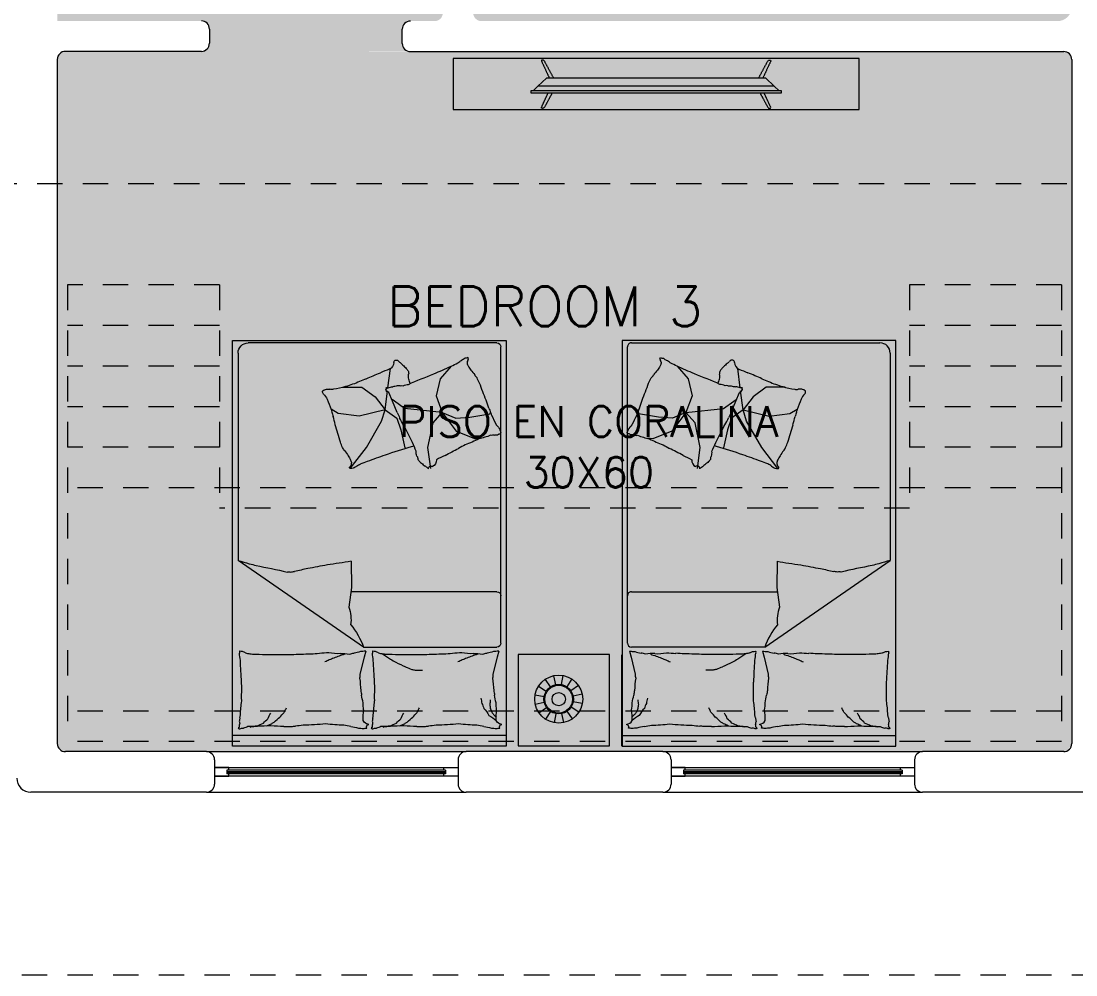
# Model space of a CAD drawing. Header units: metres. Extents: x 113 to 2416, y -346 to 476.
# Drawn here: x 216.53 to 221.73, y -168.13 to -163.43 of the extents above; entities that cross this region are included whole.
import ezdxf

# ---------------------------------------------------------------- set-up
doc = ezdxf.new("R2010")
doc.units = ezdxf.units.M
doc.linetypes.add('0', pattern=[0])
doc.linetypes.add('HIDDEN2', pattern=[0.1875, 0.125, -0.0625])
doc.layers.get('0').update_dxf_attribs({"color": 250, "linetype": '0', "lineweight": 20})
for name, color, linetype, lineweight in [('A-DOOR', 35, 'Continuous', 5), ('A-WALL', 250, 'Continuous', 20), ('baños', 140, 'Continuous', 0), ('MOBILIARIOS', 252, 'Continuous', 0), ('piscina', 131, 'Continuous', 0), ('SE-3', 253, 'Continuous', 5), ('textos', 7, 'Continuous', 0)]:
    doc.layers.add(name, color=color, linetype=linetype, lineweight=lineweight)
doc.layers.add('Techos 1', color=7, linetype='HIDDEN2', lineweight=9, true_color=0x42391a)
doc.styles.add('DIM_FONT', font='SIMPLEX.shx', dxfattribs={"width": 0.8})
doc.styles.get("Standard").update_dxf_attribs({"font": 'arial.ttf', "height": 0.1875})

# ---------------------------------------------------------------- blocks, each defined once
blk = doc.blocks.new('A$C583d552a')
at = {"layer": 'MOBILIARIOS'}
for p, q in [((1.3494, 2), (0, 2)), ((0, 2), (0, 0)), ((1.3494, 0), (1.3494, 2)), ((1.3507, 1.9999), (1.3507, 1.5499)), ((1.3494, 1.9476), (0, 1.9476)), ((0.6498, 1.5617), (0.6292, 1.6443)), ((1.3052, 1.5617), (1.2845, 1.6443)), ((0.6573, 1.5317), (0.6498, 1.5617)), ((1.3127, 1.5317), (1.3052, 1.5617)), ((0.6465, 1.5115), (0.0284, 1.0841)), ((0.6465, 1.5115), (1.3035, 1.5115)), ((1.3235, 1.4915), (1.3235, 0.0322)), ((0.5876, 1.2184), (0.574, 1.3138)), ((1.3035, 1.2389), (0.5847, 1.2389)), ((0.5859, 1.0883), (0.5876, 1.2184)), ((0.0284, 0.0622), (0.0284, 1.0841)), ((0.5815, 0.6316), (0.6607, 0.5276)), ((0.9781, 0.6317), (0.9643, 0.5286)), ((0.6607, 0.5276), (0.7358, 0.3973)), ((0.8307, 0.4407), (0.8505, 0.5296)), ((0.9643, 0.5286), (0.9901, 0.4065)), ((1.1036, 0.4478), (1.1983, 0.4856)), ((1.1983, 0.4856), (1.2223, 0.4822)), ((0.8109, 0.3834), (0.8307, 0.4407)), ((1.0348, 0.355), (1.1036, 0.4478)), ((0.6251, 0.3736), (0.5223, 0.3597)), ((0.7536, 0.342), (0.6251, 0.3736)), ((0.7358, 0.3973), (0.7536, 0.342)), ((0.7536, 0.342), (0.8109, 0.3834)), ((0.9901, 0.4065), (1.0348, 0.355)), ((1.0348, 0.355), (1.1019, 0.3825)), ((1.1019, 0.3825), (1.1707, 0.379)), ((1.1707, 0.379), (1.2688, 0.3619)), ((0.5223, 0.3597), (0.4863, 0.3397)), ((0.7042, 0.2787), (0.7536, 0.342)), ((0.7536, 0.342), (0.7654, 0.2478)), ((0.8118, 0.3558), (0.7888, 0.2995)), ((0.8491, 0.3361), (0.7992, 0.3)), ((1.0348, 0.355), (0.8491, 0.3361)), ((1.0039, 0.2725), (1.0348, 0.355)), ((1.2688, 0.3619), (1.2721, 0.3554)), ((0.639, 0.2313), (0.7042, 0.2787)), ((0.7888, 0.2995), (0.771, 0.256)), ((0.7992, 0.3), (0.7871, 0.2914)), ((1.0245, 0.19), (1.0039, 0.2725)), ((0.5461, 0.2313), (0.639, 0.2313)), ((0.7672, 0.2331), (0.7791, 0.1385)), ((1.0781, 0.1274), (1.0245, 0.19)), ((0, 0), (1.3494, 0)), ((1.3035, 0.0122), (0.0784, 0.0122))]:
    blk.add_line(p, q, dxfattribs=at)
for centre, radius, start, end in [((0.027, 1.9139), 0.00342, 291.7883, 340.436), ((0.0287, 1.9085), 0.00232, 340.436, 101.8931), ((0.0283, 1.9378), 0.0251, 274.3025, 291.7883), ((0.0349, 1.9093), 0.00428, 201.9904, 281.8931), ((0.0034, 1.8889), 0.0328, 338.579, 8.1335), ((-0.2067, 1.8253), 0.246, 8.1335, 12.1095), ((0.0503, 1.8994), 0.0156, 158.579, 201.9904), ((0.0524, 1.9393), 0.0289, 239.3487, 274.3025), ((0.0496, 1.8568), 0.0539, 59.3487, 84.7408), ((0.0498, 1.0829), 0.8208, 84.7408, 88.0921), ((0.1156, 2.0005), 0.0992, 254.0648, 274.2159), ((0.1813, 1.9817), 0.0992, 233.9136, 254.0648), ((0.14, 0.406), 1.4943, 88.0921, 90.5757), ((0.2341, 1.9449), 0.0992, 216.1766, 233.9136), ((0.2774, 2.1075), 0.234, 242.7604, 249.1397), ((0.2628, 1.0293), 0.8732, 90.5757, 94.8018), ((0.2418, 1.949), 0.0768, 231.6114, 242.7604), ((0.4778, 2.1633), 0.3916, 226.1885, 231.6114), ((0.2669, 2.1919), 0.2897, 267.4614, 274.8018), ((0.3181, 2.0532), 0.1524, 259.8101, 267.4614), ((0.2552, 1.3747), 0.5293, 79.8101, 83.9133), ((0.3489, 0.8466), 1.049, 83.9133, 90), ((0.5498, 1.2129), 0.6827, 90, 97.5469), ((0.6155, 1.6625), 0.2422, 97.5469, 105.744), ((0.539, 2.2041), 0.3048, 278.4372, 285.744), ((0.6217, 2.0719), 0.1611, 270, 278.4372), ((0.6748, 1.8579), 0.0342, 94.4002, 153.4195), ((1.1362, 1.8735), 0.4918, 180, 186.2324), ((0.663, 2.0011), 0.0904, 258.7276, 270), ((0.6747, 1.9049), 0.0131, 153.4195, 258.7276), ((0.6824, 1.9139), 0.00342, 291.7883, 340.436), ((0.6841, 1.9085), 0.00232, 340.436, 101.8931), ((0.6837, 1.9378), 0.0251, 274.3025, 291.7883), ((0.6903, 1.9093), 0.00428, 201.9904, 281.8931), ((0.6587, 1.8889), 0.0328, 338.579, 8.1335), ((0.4487, 1.8253), 0.246, 8.1335, 12.1095), ((0.7057, 1.8994), 0.0156, 158.579, 201.9904), ((0.7077, 1.9393), 0.0289, 239.3487, 274.3025), ((0.705, 1.8568), 0.0539, 59.3487, 84.7408), ((0.7051, 1.0829), 0.8208, 84.7408, 88.0921), ((0.771, 2.0005), 0.0992, 254.0648, 274.2159), ((0.8367, 1.9817), 0.0992, 233.9136, 254.0648), ((0.7954, 0.406), 1.4943, 88.0921, 90.5757), ((0.8895, 1.9449), 0.0992, 216.1766, 233.9136), ((0.9328, 2.1075), 0.234, 242.7604, 249.1397), ((0.9182, 1.0293), 0.8732, 90.5757, 94.8018), ((0.8972, 1.949), 0.0768, 231.6114, 242.7604), ((1.1332, 2.1633), 0.3916, 226.1885, 231.6114), ((0.9223, 2.1919), 0.2897, 267.4614, 274.8018), ((0.9735, 2.0532), 0.1524, 259.8101, 267.4614), ((0.9106, 1.3747), 0.5293, 79.8101, 83.9133), ((1.0042, 0.8466), 1.049, 83.9133, 90), ((1.2051, 1.2129), 0.6827, 90, 97.5469), ((1.2709, 1.6625), 0.2422, 97.5469, 105.744), ((1.1943, 2.2041), 0.3048, 278.4372, 285.744), ((1.201, 1.9723), 0.1399, 297.2036, 314.9024), ((1.277, 2.0719), 0.1611, 270, 278.4372), ((1.3301, 1.8579), 0.0342, 94.4002, 153.4195), ((1.7915, 1.8735), 0.4918, 180, 186.2324), ((1.3183, 2.0011), 0.0904, 258.7276, 270), ((1.3301, 1.9049), 0.0131, 153.4195, 258.7276), ((0.2334, 1.8867), 0.1983, 187.6809, 192.1095), ((0.951, 1.8987), 0.9131, 183.3687, 187.6809), ((0.2698, 1.8961), 0.0992, 198.4397, 216.1766), ((0.4095, 1.9982), 0.2252, 219.0349, 226.1885), ((0.297, 1.8591), 0.0493, 208.3168, 219.0349), ((0.443, 1.9062), 0.2002, 203.0028, 208.3168), ((0.8483, 1.7858), 0.204, 170.3156, 180), ((0.8888, 1.8867), 0.1983, 187.6809, 192.1095), ((1.6064, 1.8987), 0.9131, 183.3687, 187.6809), ((0.9252, 1.8961), 0.0992, 198.4397, 216.1766), ((1.0649, 1.9982), 0.2252, 219.0349, 226.1885), ((0.9524, 1.8591), 0.0493, 208.3168, 219.0349), ((1.0983, 1.9062), 0.2002, 203.0028, 208.3168), ((1.1407, 1.9123), 0.1399, 314.9024, 332.6012), ((1.0806, 1.8895), 0.2056, 338.1851, 341.2201), ((1.1386, 1.8881), 0.1511, 334.6449, 338.1851), ((1.2395, 1.8667), 0.0526, 318.5571, 334.6449), ((1.2339, 1.9167), 0.0899, 306.2641, 318.5571), ((1.5037, 1.7858), 0.204, 170.3156, 180), ((0.7246, 1.7573), 0.6787, 178.3669, 183.3687), ((1.5065, 1.5994), 0.882, 167.8016, 170.3156), ((1.38, 1.7573), 0.6787, 178.3669, 183.3687), ((1.0903, 1.8023), 0.1399, 343.485, 354.3689), ((1.1053, 1.8529), 0.1399, 332.6012, 343.485), ((1.2152, 1.8132), 0.0562, 341.2201, 0), ((1.1799, 1.7719), 0.0915, 0, 14.6851), ((2.1618, 1.5994), 0.882, 167.8016, 170.3156), ((1.4103, 1.6447), 1.3652, 176.945, 178.3669), ((-0.0251, 1.7556), 0.6588, 351.9949, 357.3351), ((0.323, 1.792), 0.3171, 347.8016, 351.9949), ((2.0657, 1.6447), 1.3652, 176.945, 178.3669), ((0.6302, 1.7556), 0.6588, 351.9949, 357.3351), ((0.9783, 1.792), 0.3171, 347.8016, 351.9949), ((13.6557, 0.85), 13.6356, 176.49514, 176.94504), ((0.5615, 1.6474), 0.0677, 357.3351, 14.0452), ((14.3111, 0.85), 13.6356, 176.49514, 176.94504), ((1.2169, 1.6474), 0.0677, 357.3351, 14.0452), ((0.6758, 2.0834), 0.5066, 290.6743, 294.3265), ((0.8804, 1.6796), 0.058, 274.0828, 290.6743), ((0.9178, 1.8969), 0.2721, 266.4448, 274.0828), ((0.3558, 1.5209), 0.3212, 170.0016, 176.4951), ((0.162, 0.9067), 0.7387, 64.6889, 66.5156), ((0.2052, 0.888), 0.7387, 66.5156, 68.3423), ((0.2539, 0.8688), 0.7387, 68.3423, 70.572), ((1.0112, 1.5209), 0.3212, 170.0016, 176.4951), ((0.3524, 2.1618), 0.7286, 302.135, 305.8263), ((0.6394, 1.8508), 0.3126, 296.4985, 302.135), ((0.2157, 2.8912), 1.4323, 294.3265, 296.4985), ((0.8174, 0.9067), 0.7387, 64.6889, 66.5156), ((0.8606, 0.888), 0.7387, 66.5156, 68.3423), ((0.9093, 0.8688), 0.7387, 68.3423, 70.572), ((0.0167, 1.535), 0.0193, 350.0016, 16.6978), ((0.0359, 1.5304), 0.00132, 16.6978, 97.1204), ((0.0616, 1.4467), 0.0875, 97.1204, 106.2212), ((0.086, 1.4654), 0.0767, 106.2212, 117.2841), ((0.0544, 1.5832), 0.0453, 282.869, 297.2841), ((0.0661, 1.6885), 0.1459, 273.574, 282.869), ((0.0928, 2.7103), 1.164, 270.2865, 273.574), ((0.2622, 7.2662), 5.7185, 269.0296, 270.2865), ((0.4439, 4.9065), 3.3622, 267.3904, 269.0296), ((0.4849, 2.7573), 1.2165, 265.3824, 267.3904), ((0.3621, 0.139), 1.4048, 85.3824, 87.2509), ((0.5213, 1.3138), 0.2301, 87.2509, 101.5586), ((0.3081, 0.8497), 0.7387, 70.572, 72.8018), ((0.5487, 1.6886), 0.1459, 263.5659, 281.5586), ((0.6137, 1.6599), 0.1197, 252.6136, 263.5659), ((0.2944, 1.6407), 0.3751, 320.3555, 339.8512), ((0.5624, 1.3144), 0.2297, 72.6136, 80.5159), ((0.6118, 1.2635), 0.2708, 80.5159, 85.9171), ((0.6573, 1.5308), 0.000917, 85.9171, 194.0449), ((0.6721, 1.535), 0.0193, 350.0016, 16.6978), ((0.6913, 1.5304), 0.00132, 16.6978, 97.1204), ((0.717, 1.4467), 0.0875, 97.1204, 106.2212), ((0.7413, 1.4654), 0.0767, 106.2212, 117.2841), ((0.7098, 1.5832), 0.0453, 282.869, 297.2841), ((0.7215, 1.6885), 0.1459, 273.574, 282.869), ((0.7481, 2.7103), 1.164, 270.2865, 273.574), ((0.9176, 7.2662), 5.7185, 269.0296, 270.2865), ((1.0992, 4.9065), 3.3622, 267.3904, 269.0296), ((1.1402, 2.7573), 1.2165, 265.3824, 267.3904), ((1.0175, 0.139), 1.4048, 85.3824, 87.2509), ((1.1766, 1.3138), 0.2301, 87.2509, 101.5586), ((0.9635, 0.8497), 0.7387, 70.572, 72.8018), ((1.204, 1.6886), 0.1459, 263.5659, 281.5586), ((1.269, 1.6599), 0.1197, 252.6136, 263.5659), ((1.2178, 1.3144), 0.2297, 72.6136, 80.5159), ((1.2671, 1.2635), 0.2708, 80.5159, 85.9171), ((1.3035, 1.4915), 0.02, 0, 90), ((1.3126, 1.5308), 0.000917, 85.9171, 194.0449), ((0.4049, 1.3759), 0.1801, 339.8512, 8.1356), ((1.3035, 1.2589), 0.02, 270, 0), ((-0.4754, 2.8487), 1.8351, 285.9352, 287.7364), ((-0.0634, 1.7415), 0.6574, 282.9255, 285.9352), ((-0.6395, 5.1029), 4.0646, 280.7276, 282.9255), ((0.2775, 1.1989), 0.0581, 262.2696, 280.7276), ((0.3326, 1.3309), 0.1942, 256.8096, 262.2696), ((-0.2025, -1.3253), 2.5158, 76.8096, 78.3259), ((-0.0554, -1.4284), 2.588, 78.3259, 80.505), ((-0.0377, -2.64), 3.7801, 80.505, 82.308), ((0.5836, 0.6267), 0.0063, 166.7192, 233.4208), ((0.5818, 0.6272), 0.00443, 93.9484, 166.7192), ((0.584, 0.5964), 0.0352, 69.6548, 93.9484), ((0.5753, 0.5731), 0.0601, 51.4146, 69.6548), ((1.1835, 0.3162), 0.3825, 126.2163, 127.5287), ((0.989, 0.5924), 0.0452, 127.5287, 134.1274), ((0.9178, 0.6825), 0.0697, 308.8136, 314.1274), ((0.979, 0.6318), 0.0127, 176.7545, 308.8136), ((0.269, 0.749), 0.352, 329.0944, 333.1821), ((0.5715, 0.6103), 0.0142, 10.4074, 53.4208), ((0.548, 0.6079), 0.0393, 333.1821, 345.4291), ((0.5095, 0.5989), 0.0771, 2.7286, 10.4074), ((0.5713, 0.6019), 0.0153, 345.4291, 2.7286), ((0.6622, 0.682), 0.0792, 231.4146, 247.2931), ((0.9548, 1.3811), 0.8371, 247.2931, 249.8713), ((2.4198, 5.3783), 5.0942, 249.8713, 250.9164), ((0.8913, 0.5833), 0.0226, 324.1064, 8.0492), ((0.8603, 0.6426), 0.0774, 313.5224, 324.1064), ((0.7914, 0.7705), 0.2176, 307.2151, 313.5224), ((0.551, 1.1456), 0.6605, 306.2163, 307.2151), ((0.9705, 0.59), 0.0359, 356.7545, 62.7098), ((-0.3715, -2.1858), 3.0972, 62.7098, 63.5853), ((0.7199, 0.4414), 0.1965, 153.9265, 162.1604), ((0.6161, 0.4922), 0.081, 140.2995, 153.9265), ((0.4046, 0.6678), 0.194, 320.2995, 329.0944), ((1.7825, 3.5362), 3.145, 250.9164, 253.3915), ((0.9169, 0.6341), 0.1166, 253.3915, 259.2634), ((1.8174, 0.1204), 1.0054, 154.9471, 157.5838), ((0.9519, 0.5526), 0.0458, 157.5838, 188.0492), ((1.9796, 2.3551), 2.0162, 242.5001, 243.5853), ((3.933, 5.9445), 6.1019, 242.15178, 242.50014), ((-1.5797, -4.647), 5.8383, 62.15178, 62.50792), ((2.4395, -0.112), 2.003, 162.1604, 164.7375), ((2.3897, -0.2643), 1.6868, 152.9116, 154.9471), ((0.9267, -0.068), 0.6236, 62.5079, 69.2514), ((1.1206, 0.0657), 0.43, 69.2514, 77.3748), ((2.218, -0.3311), 1.5652, 150.064, 152.9116), ((1.2766, 0.4049), 0.063, 77.3748, 93.3881), ((-1.1081, 1.5491), 2.6619, 333.6668, 334.8268), ((1.3039, 0.5247), 0.0599, 256.9598, 273.3881), ((1.2519, 0.4743), 0.0755, 310.5086, 333.6668), ((1.3342, 0.5082), 0.0509, 238.3083, 256.9598), ((1.3363, 0.441), 0.0168, 130.5086, 180.9614), ((1.3285, 0.4587), 0.0058, 180.9614, 238.3083), ((-0.0327, 0.5062), 0.5454, 343.6878, 346.159), ((2.0972, -0.0186), 1.6481, 164.7375, 166.159), ((0.6261, 0.4627), 0.2143, 330.064, 337.7645), ((1.1094, 0.4319), 0.1798, 334.8268, 339.2919), ((-2.0024, 1.284), 2.6619, 338.0627, 339.2227), ((0.3183, 0.4035), 0.1798, 339.2227, 343.6878), ((2.8163, -0.2212), 1.6481, 160.3416, 161.7631), ((0.7541, 0.5261), 0.5454, 339.2919, 341.7631), ((0.4618, 0.2524), 0.0168, 134.9045, 185.3572), ((0.3966, 0.3177), 0.0755, 314.9045, 338.0627), ((3.105, -0.4634), 2.003, 157.7645, 160.3416), ((0.4509, 0.2513), 0.0058, 185.3572, 242.7041), ((0.4716, 0.2914), 0.0509, 242.7041, 261.3557), ((0.4729, 0.3003), 0.0599, 261.3557, 277.784), ((0.4895, 0.1786), 0.063, 81.7707, 97.784), ((0.437, -0.1846), 0.43, 73.6473, 81.7707), ((0.3825, -0.3705), 0.6236, 66.9038, 73.6473), ((0.755, 0.2383), 0.00467, 287.1867, 70.6201), ((0.757, 0.2247), 0.0092, 70.6201, 94.2593), ((0.7778, 0.234), 0.0231, 107.1867, 157.7645), ((0.7648, 0.267), 0.034, 262.0178, 274.2593), ((0.8175, 0.4221), 0.1955, 255.1193, 262.0178), ((0.7664, 0.0507), 0.1794, 75.1193, 82.3216), ((0.8181, 0.153), 0.0712, 82.3216, 94.5118), ((0.837, 0.2893), 0.0663, 261.8784, 274.5118), ((0.884, 0.332), 0.1166, 248.9957, 261.8784), ((2.1205, 3.1012), 3.145, 246.5205, 248.9957), ((1.8259, -0.1202), 1.0054, 160.6552, 161.9797), ((1.3881, 0.1108), 0.1965, 149.5306, 157.7645), ((-1.6631, -5.1672), 5.8383, 66.54766, 66.9038), ((3.0889, 5.7866), 6.1019, 246.54766, 246.89602), ((1.4857, 2.0287), 2.0162, 246.896, 247.9812), ((-0.4314, -2.7118), 3.0972, 67.1056, 67.9812), ((0.8466, 0.1619), 0.0226, 328.5023, 12.4451), ((0.9134, 0.1766), 0.0458, 161.9797, 192.4451), ((3.1078, 4.7998), 5.0942, 245.4754, 246.5205), ((1.0363, 0.2819), 0.194, 315.9036, 324.6985), ((1.2644, 0.1288), 0.081, 135.9036, 149.5306), ((0.7596, 0.1084), 0.0359, 1.1504, 67.1056), ((0.8082, 0.1094), 0.0127, 181.1504, 313.2095), ((0.7692, 0.1509), 0.0697, 313.2095, 318.5233), ((0.8553, 0.0748), 0.0452, 131.9246, 138.5233), ((1.0806, -0.1762), 0.3825, 130.6122, 131.9246), ((0.4017, 0.6156), 0.6605, 310.6122, 311.611), ((0.6958, 0.2845), 0.2176, 311.611, 317.9183), ((0.7999, 0.1905), 0.0774, 317.9183, 328.5023), ((1.4595, 0.8725), 0.8371, 242.8972, 245.4754), ((1.166, 0.1689), 0.0792, 227.0187, 242.8972), ((1.143, 0.1188), 0.0153, 341.0332, 358.3327), ((1.0807, 0.1058), 0.0771, 358.3327, 6.0115), ((1.1246, 0.1388), 0.0393, 328.7862, 341.0332), ((0.8746, 0.3294), 0.352, 324.6985, 328.7862), ((0.0784, 0.0622), 0.05, 180, 270), ((1.1048, 0.0438), 0.0601, 47.0187, 65.2589), ((1.1455, 0.0526), 0.0352, 65.2589, 89.5525), ((1.1485, 0.0928), 0.0142, 6.0115, 49.0249), ((1.1645, 0.0832), 0.00443, 89.5525, 162.3233), ((1.1686, 0.0924), 0.0063, 162.3233, 229.0249), ((1.3035, 0.0322), 0.02, 270, 0)]:
    blk.add_arc(centre, radius, start, end, dxfattribs=at)
at = {"layer": 'MOBILIARIOS', "style": 'DIM_FONT', "text_generation_flag": 4, "width": 0.8, "flags": 9}
for tag in ['XSIZE', 'YSIZE']:
    blk.add_attdef(tag, (1.3494, 2), '', height=0.0005, rotation=180, dxfattribs=at)
blk = doc.blocks.new('A$C58f5b6b7')
at = {"layer": 'MOBILIARIOS'}
for points in [[(0, 0.2526), (2, 0.2526), (2, 0), (0, 0)], [(0.382, 0.1596), (0.382, 0.1691), (1.618, 0.1691), (1.618, 0.1596)]]:
    blk.add_lwpolyline(points, close=True, dxfattribs=at)
for points in [[(1.6059, 0.1595), (1.5823, 0.1372), (1, 0.1372), (0.4177, 0.1372), (0.3941, 0.1595)], [(1.5823, 0.1372), (1.54, 0.0973), (0.46, 0.0973), (0.4177, 0.1372)]]:
    blk.add_lwpolyline(points, dxfattribs=at)
for points, degree in [([(0.4512, 0.2382, -0.0047), (0.4469, 0.2461, -0.0047), (0.4415, 0.2461, -0.0047), (0.4325, 0.2461, -0.0047), (0.4368, 0.237, -0.0047)], 3), ([(0.4368, 0.237, -0.0047), (0.4526, 0.2031, -0.0047), (0.4683, 0.1691, -0.0047)], 2), ([(0.4885, 0.1691, -0.0047), (0.4698, 0.2037, -0.0047), (0.4512, 0.2382, -0.0047)], 2), ([(1.5115, 0.1691, -0.0047), (1.5302, 0.2037, -0.0047), (1.5488, 0.2382, -0.0047)], 2), ([(1.5632, 0.237, -0.0047), (1.5474, 0.2031, -0.0047), (1.5317, 0.1691, -0.0047)], 2), ([(1.5488, 0.2382, -0.0047), (1.5531, 0.2461, -0.0047), (1.5585, 0.2461, -0.0047), (1.5675, 0.2461, -0.0047), (1.5632, 0.237, -0.0047)], 3), ([(0.4368, 0.0172, -0.0047), (0.4554, 0.0572, -0.0047), (0.474, 0.0973, -0.0047)], 2), ([(0.4951, 0.0973, -0.0047), (0.4731, 0.0566, -0.0047), (0.4512, 0.016, -0.0047)], 2), ([(1.5049, 0.0973), (1.5269, 0.0566), (1.5488, 0.016)], 2), ([(1.5632, 0.0172), (1.5446, 0.0572), (1.526, 0.0973)], 2)]:
    blk.add_open_spline(points, degree=degree, dxfattribs=at)
for points in [[(0.4512, 0.016, -0.0047), (0.4469, 0.0081, -0.0047), (0.4415, 0.0081, -0.0047), (0.4325, 0.0081, -0.0047), (0.4368, 0.0172, -0.0047)], [(1.5488, 0.016), (1.5531, 0.0081), (1.5585, 0.0081), (1.5675, 0.0081), (1.5632, 0.0172)]]:
    blk.add_open_spline(points, degree=3, knots=[-0.08544201, -0.08544201, -0.08544201, -0.08544201, -0.04272101, 0, 0, 0, 0], dxfattribs=at)
blk = doc.blocks.new('A$Cb50f4bf1')
at = {"layer": 'MOBILIARIOS'}
for p, q in [((0.45, 0.45), (0, 0.45)), ((0, 0.45), (0, 0)), ((0.45, 0), (0.45, 0.45)), ((0.2058, 0.3663), (0.2154, 0.322)), ((0.2519, 0.3671), (0.2438, 0.3224)), ((0.1314, 0.3148), (0.1695, 0.2902)), ((0.1635, 0.348), (0.1893, 0.3107)), ((0.2948, 0.3501), (0.2703, 0.312)), ((0.328, 0.318), (0.2907, 0.2922)), ((0.1144, 0.2719), (0.1591, 0.2638)), ((0.3463, 0.2757), (0.302, 0.2661)), ((0.1152, 0.2258), (0.1595, 0.2353)), ((0.1335, 0.1834), (0.1708, 0.2092)), ((0.3301, 0.1867), (0.292, 0.2112)), ((0.3471, 0.2296), (0.3025, 0.2377)), ((0.1667, 0.1514), (0.1913, 0.1895)), ((0.2096, 0.1344), (0.2177, 0.179)), ((0.2557, 0.1352), (0.2462, 0.1795)), ((0.2981, 0.1535), (0.2723, 0.1908)), ((0, 0), (0.45, 0))]:
    blk.add_line(p, q, dxfattribs=at)
for radius in [0.1182, 0.0729, 0.0684, 0.0328]:
    blk.add_circle((0.2308, 0.2507), radius, dxfattribs=at)
blk = doc.blocks.new('PL BASE 2N NASAS 09')
at = {"layer": 'A-DOOR'}
for p, q in [((167.4825, -25.0117), (168.7625, -25.0117)), ((169.7325, -25.0117), (171.0125, -25.0117)), ((167.5225, -25.0902), (168.7225, -25.0902)), ((168.6612, -25.103), (167.5838, -25.103)), ((167.5838, -25.103), (167.5838, -25.1204)), ((168.6612, -25.103), (168.6612, -25.1204)), ((169.7725, -25.0902), (170.9725, -25.0902)), ((170.9112, -25.103), (169.8338, -25.103)), ((169.8338, -25.103), (169.8338, -25.1204)), ((170.9112, -25.103), (170.9112, -25.1204)), ((168.7225, -25.1332), (167.5225, -25.1332)), ((168.6612, -25.1204), (167.5838, -25.1204)), ((170.9725, -25.1332), (169.7725, -25.1332)), ((170.9112, -25.1204), (169.8338, -25.1204)), ((167.4825, -25.2117), (168.7625, -25.2117)), ((169.7325, -25.2117), (171.0125, -25.2117))]:
    blk.add_line(p, q, dxfattribs=at)
for points in [[(167.5925, -25.103), (167.5925, -25.0902), (167.5225, -25.0902), (167.5225, -25.1332), (167.5925, -25.1332), (167.5925, -25.1204)], [(168.6525, -25.103), (168.6525, -25.0902), (168.7225, -25.0902), (168.7225, -25.1332), (168.6525, -25.1332), (168.6525, -25.1204)], [(169.8425, -25.103), (169.8425, -25.0902), (169.7725, -25.0902), (169.7725, -25.1332), (169.8425, -25.1332), (169.8425, -25.1204)], [(170.9025, -25.103), (170.9025, -25.0902), (170.9725, -25.0902), (170.9725, -25.1332), (170.9025, -25.1332), (170.9025, -25.1204)]]:
    blk.add_lwpolyline(points, dxfattribs=at)
at = {"layer": 'A-WALL'}
for p, q in [((167.4975, -21.4508), (167.4975, -21.5208)), ((168.4475, -21.5217), (168.4475, -21.4517)), ((167.4575, -21.5608), (166.7875, -21.5608)), ((168.4875, -21.5617), (171.7075, -21.5617)), ((166.7475, -21.6008), (166.7475, -24.9717)), ((171.7475, -21.6017), (171.7475, -24.9717)), ((167.4825, -25.0117), (166.7875, -25.0117)), ((167.5225, -25.0517), (167.5225, -25.1717)), ((168.7225, -25.0517), (168.7225, -25.1717)), ((169.7325, -25.0117), (168.7625, -25.0117)), ((169.7725, -25.0517), (169.7725, -25.1717)), ((170.9725, -25.0517), (170.9725, -25.1717)), ((171.7075, -25.0117), (171.0125, -25.0117)), ((167.4825, -25.2117), (166.6175, -25.2117)), ((169.7325, -25.2117), (168.7625, -25.2117)), ((172.0075, -25.2117), (171.0125, -25.2117))]:
    blk.add_line(p, q, dxfattribs=at)
for centre, radius, start, end in [((167.4575, -21.4508), 0.04, 0, 90), ((168.4875, -21.4517), 0.04, 90, 180), ((167.4575, -21.5208), 0.04, 270, 0), ((168.4875, -21.5217), 0.04, 180, 270), ((166.7875, -21.6008), 0.04, 90, 180), ((171.7075, -21.6017), 0.04, 360, 90), ((166.7875, -24.9717), 0.04, 180, 270), ((171.7075, -24.9717), 0.04, 270, 360), ((167.4825, -25.0517), 0.04, 0, 90), ((168.7625, -25.0517), 0.04, 90, 180), ((169.7325, -25.0517), 0.04, 0, 90), ((171.0125, -25.0517), 0.04, 90, 180), ((166.6175, -25.1417), 0.07, 180, 270), ((167.4825, -25.1717), 0.04, 270, 0), ((168.7625, -25.1717), 0.04, 180, 270), ((169.7325, -25.1717), 0.04, 270, 0), ((171.0125, -25.1717), 0.04, 180, 270)]:
    blk.add_arc(centre, radius, start, end, dxfattribs=at)
at = {"layer": 'piscina', "const_width": 0.01}
for points in [[(167.5838, -25.1117), (168.6612, -25.1117)], [(169.8338, -25.1117), (170.9112, -25.1117)]]:
    blk.add_lwpolyline(points, dxfattribs=at)
at = {"layer": 'Techos 1'}
for p, q in [((163.9475, -22.2118), (176.0975, -22.2118)), ((160.0475, -26.1117), (185.4975, -26.1117))]:
    blk.add_line(p, q, dxfattribs=at)
at = {"layer": 'baños', "linetype": 'Continuous', "flags": 8}
for tag, p in [('MODELNUMBER', (167.1329, -5.6306, 0)), ('TRADENAME', (167.1329, -5.6307, 0)), ('PRODUCT', (167.1329, -5.6307, 0)), ('MATERIAL', (167.1329, -5.6307, 0)), ('MODELNUMBER', (168.3076, -5.6306, 0)), ('TRADENAME', (168.3076, -5.6307, 0)), ('PRODUCT', (168.3076, -5.6307, 0)), ('MATERIAL', (168.3076, -5.6307, 0))]:
    blk.add_attdef(tag, p, '', height=0.0000254, rotation=180.0001, dxfattribs=at)
at = {"layer": 'baños', "linetype": 'Continuous'}
for tag, p, rotation in [('MODELNUMBER', (169.2428, -19.7065), 180.0001), ('TRADENAME', (169.2428, -19.7064), 180.0001), ('MATERIAL', (169.243, -19.7063), 180.0001), ('PRODUCT', (169.243, -19.7064), 180.0001), ('MODELNUMBER', (169.9524, -19.7065), 179.9999), ('MATERIAL', (169.9524, -19.7063), 179.9999), ('TRADENAME', (169.9524, -19.7064), 179.9999), ('PRODUCT', (169.9524, -19.7064), 179.9999)]:
    blk.add_attdef(tag, p, '', height=0.0000254, rotation=rotation, dxfattribs=at)
at = {"layer": 'textos', "insert": (168.373, -22.915), "char_height": 0.195, "width": 2.245131, "attachment_point": 7}
blk.add_mtext('{\\Fromans|c0;BEDROOM 3}', dxfattribs=at)
blk = doc.blocks.new('PL MUEBLES 2N NASAS 09')
at = {"layer": 'Techos 1'}
for p, q in [((217.4618, 40.0053), (216.7118, 40.0053)), ((216.7118, 40.0053), (216.7118, 37.7553)), ((217.4618, 40.0053), (217.4618, 38.9053)), ((220.8618, 40.0053), (220.8618, 38.9053)), ((221.6118, 40.0053), (220.8618, 40.0053)), ((221.6118, 40.0053), (221.6118, 37.7553)), ((217.4618, 39.8053), (216.7118, 39.8053)), ((221.6118, 39.8053), (220.8618, 39.8053)), ((217.4618, 39.6053), (216.7118, 39.6053)), ((221.6118, 39.6053), (220.8618, 39.6053)), ((217.4618, 39.4053), (216.7118, 39.4053)), ((221.6118, 39.4053), (220.8618, 39.4053)), ((217.4618, 39.2053), (216.7118, 39.2053)), ((221.6118, 39.2053), (220.8618, 39.2053)), ((221.6118, 39.0053), (216.7118, 39.0053)), ((220.8618, 38.9053), (217.4618, 38.9053)), ((221.6118, 37.9053), (216.7118, 37.9053)), ((221.6118, 37.7553), (216.7118, 37.7553))]:
    blk.add_line(p, q, dxfattribs=at)
blk.add_blockref('PL BASE 2N NASAS 09', (49.9143, 62.717))
at = {"layer": 'MOBILIARIOS', "xscale": -1, "rotation": 180}
for name, p in [('A$C58f5b6b7', (218.6131, 41.1215)), ('A$C583d552a', (217.5244, 39.7319))]:
    blk.add_blockref(name, p, dxfattribs=at)
at = {"layer": 'MOBILIARIOS'}
for name, p, rotation in [('A$C583d552a', (220.7949, 39.7319), 179.9999999999999), ('A$Cb50f4bf1', (219.3836, 37.7333), 89.99999999999993)]:
    blk.add_blockref(name, p, dxfattribs=dict(at, rotation=rotation))

msp = doc.modelspace()

# ---------------------------------------------------------------- hatches: boundary and pattern name
at = {"layer": 'SE-3', "true_color": 0xffc78f, "transparency": 33554483}
h = msp.add_hatch(color=31, dxfattribs=at)
h.dxf.hatch_style = 1
edge = h.paths.add_edge_path()
edge.add_arc((218.5718, -161.4687), 0.04, 0, 90, ccw=False)
edge.add_line((218.6118, -161.4687), (218.6118, -162.3287))
edge.add_line((218.6118, -162.3287), (218.6118, -163.3887))
edge.add_arc((218.5718, -163.3887), 0.04, 270, 360, ccw=False)
edge.add_line((218.5718, -163.4287), (218.4502, -163.4288))
edge.add_arc((218.4518, -163.4687), 0.04, 92.3972, 177.4822)
edge.add_line((218.4119, -163.467), (218.4118, -163.5387))
edge.add_arc((218.4518, -163.5387), 0.04, 180, 270)
edge.add_line((218.4518, -163.5787), (217.4218, -163.5778))
edge.add_line((217.4218, -163.5778), (217.4501, -163.5661))
edge.add_line((217.4501, -163.5661), (217.4618, -163.5378))
edge.add_line((217.4618, -163.5378), (217.4617, -163.4651))
edge.add_arc((217.4218, -163.4678), 0.04, 3.9348, 90)
edge.add_line((217.4218, -163.4278), (216.7118, -163.4287))
edge.add_line((216.7118, -163.4287), (216.7118, -163.3787))
edge.add_line((216.7118, -163.3787), (216.7118, -161.4987))
edge.add_arc((216.7818, -161.4987), 0.07, 90, 180, ccw=False)
edge.add_line((216.7818, -161.4287), (217.4218, -161.4287))
edge.add_line((217.4218, -161.4287), (217.4618, -161.3887))
edge.add_line((217.4618, -161.3887), (217.4618, -161.2687))
edge.add_line((217.4618, -161.2687), (217.4218, -161.2287))
edge.add_line((217.4218, -161.2287), (218.4518, -161.2287))
edge.add_line((218.4518, -161.2287), (218.4118, -161.2687))
edge.add_line((218.4118, -161.2687), (218.4118, -161.3887))
edge.add_line((218.4118, -161.3887), (218.4499, -161.4287))
edge.add_line((218.4499, -161.4287), (218.5718, -161.4287))
edge = h.paths.add_edge_path()
edge.add_line((221.6718, -163.5787), (216.7518, -163.5778))
edge.add_arc((216.7518, -163.6178), 0.04, 90, 180)
edge.add_line((216.7118, -163.6178), (216.7118, -166.9787))
edge.add_arc((216.7618, -166.9787), 0.05, 180, 270)
edge.add_line((216.7618, -167.0287), (221.6618, -167.0287))
edge.add_arc((221.6618, -166.9787), 0.05, 270, 360)
edge.add_line((221.7118, -166.9787), (221.7118, -163.6187))
edge.add_arc((221.6718, -163.6187), 0.04, 360, 450)
edge = h.paths.add_edge_path()
edge.add_arc((218.8018, -161.4687), 0.04, 90, 180)
edge.add_line((218.7618, -161.4687), (218.7618, -162.3287))
edge.add_arc((218.7118, -162.3287), 0.05, 270, 360, ccw=False)
edge.add_line((218.7118, -162.3787), (218.6618, -162.3787))
edge.add_arc((218.6618, -162.3287), 0.05, 180, 270, ccw=False)
edge.add_line((218.6118, -162.3287), (218.6119, -163.3172))
edge.add_arc((218.6518, -163.3187), 0.04, 90, 177.7727, ccw=False)
edge.add_line((218.6518, -163.2787), (218.7218, -163.2787))
edge.add_arc((218.7218, -163.3187), 0.04, 0, 90, ccw=False)
edge.add_line((218.7618, -163.3187), (218.7618, -163.3887))
edge.add_arc((218.8018, -163.3887), 0.04, 180, 270)
edge.add_line((218.8018, -163.4287), (221.6418, -163.4287))
edge.add_arc((221.6418, -163.3587), 0.07, 270, 360)
edge.add_line((221.7118, -163.3587), (221.7118, -161.4687))
edge.add_arc((221.6718, -161.4687), 0.04, 0, 90)
edge.add_line((221.6718, -161.4287), (218.8018, -161.4287))
edge = h.paths.add_edge_path()
edge.add_line((221.8618, -161.4687), (221.8618, -161.4987))
edge.add_line((221.8618, -161.4987), (221.8618, -163.3787))
edge.add_arc((221.9118, -163.3787), 0.05, 180, 270)
edge.add_line((221.9118, -163.4287), (223.8718, -163.4287))
edge.add_arc((223.8718, -163.3887), 0.04, 270, 360)
edge.add_line((223.9118, -163.3887), (223.9118, -162.5928))
edge.add_arc((223.9518, -162.5928), 0.04, 90, 180, ccw=False)
edge.add_line((223.9518, -162.5528), (224.0718, -162.5528))
edge.add_arc((224.0718, -162.5928), 0.04, 0, 90, ccw=False)
edge.add_line((224.1118, -162.5928), (224.1111, -161.5705))
edge.add_arc((224.0718, -161.5628), 0.04, 270, 348.9301, ccw=False)
edge.add_line((224.0718, -161.6028), (223.9518, -161.6028))
edge.add_arc((223.9518, -161.5628), 0.04, 180, 270, ccw=False)
edge.add_line((223.9118, -161.5628), (223.9118, -161.4687))
edge.add_arc((223.8718, -161.4687), 0.04, 0, 90)
edge.add_line((223.8718, -161.4287), (222.9713, -161.4283))
edge.add_arc((222.9768, -161.3887), 0.04, 180, 262.1166, ccw=False)
edge.add_line((222.9368, -161.3887), (222.9368, -161.2671))
edge.add_arc((222.9768, -161.2671), 0.04, 94.5466, 180, ccw=False)
edge.add_line((222.9736, -161.2272), (221.9468, -161.2287))
edge.add_arc((221.9468, -161.2687), 0.04, 0, 90, ccw=False)
edge.add_line((221.9868, -161.2687), (221.9868, -161.3887))
edge.add_arc((221.9468, -161.3887), 0.04, -90, 0, ccw=False)
edge.add_line((221.9468, -161.4287), (221.905, -161.4287))
edge.add_arc((221.902, -161.4688), 0.0402, 85.713, 179.8867)

# ---------------------------------------------------------------- block references
msp.add_blockref('PL MUEBLES 2N NASAS 09', (0.05, -204.734))

# ---------------------------------------------------------------- texts
at = {"layer": 'textos', "color": 5, "insert": (221.4511, -165.7267), "char_height": 0.15, "width": 4.239917, "attachment_point": 9}
msp.add_mtext('\\pxqc;{\\Fromans|c0;PISO EN CORALINA ^J30X60}', dxfattribs=at)

doc.saveas('drawing.dxf')
